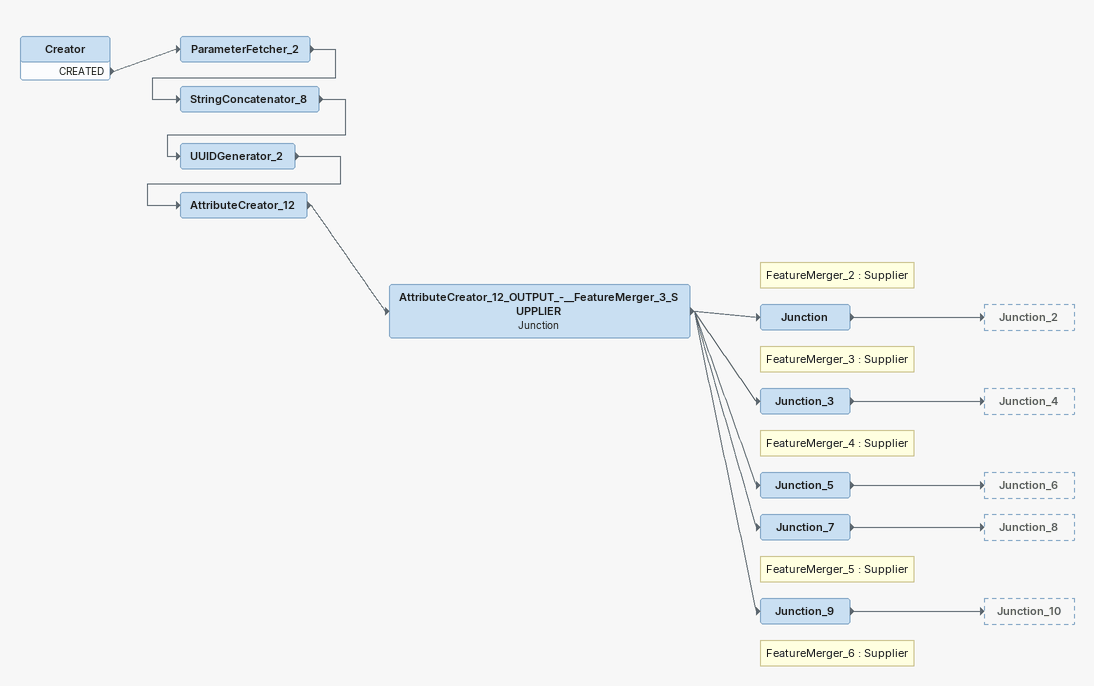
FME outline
Creator
    CREATED -> ParameterFetcher_2
ParameterFetcher_2
    -> StringConcatenator_8
StringConcatenator_8
    -> UUIDGenerator_2
UUIDGenerator_2
    -> AttributeCreator_12
AttributeCreator_12
    -> AttributeCreator_12_OUTPUT_-__FeatureMerger_3_SUPPLIER
AttributeCreator_12_OUTPUT_-__FeatureMerger_3_SUPPLIER: Junction
    -> Junction
    -> Junction_3
    -> Junction_5
    -> Junction_7
    -> Junction_9
Note: FeatureMerger_2 : Supplier
Junction
    -> Junction_2
Note: FeatureMerger_3 : Supplier
Junction_3
    -> Junction_4
Note: FeatureMerger_4 : Supplier
Junction_5
    -> Junction_6
Note: FeatureMerger_5 : Supplier
Junction_7
    -> Junction_8
Note: FeatureMerger_6 : Supplier
Junction_9
    -> Junction_10
